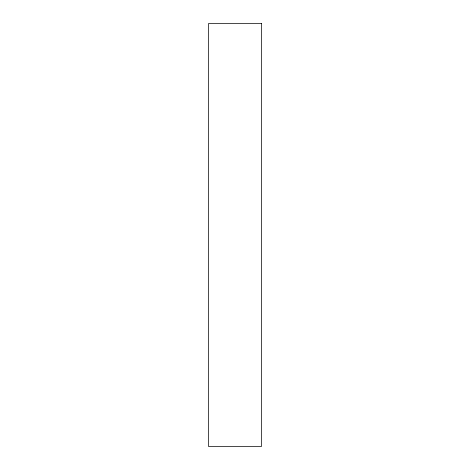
<?xml version="1.0" encoding="UTF-8"?>
<svg xmlns="http://www.w3.org/2000/svg" width="470" height="470" viewBox="0 0 470 470"><rect width="100%" height="100%" fill="white"/><g stroke="black" fill="none" stroke-linecap="round" stroke-linejoin="round"><path stroke-width="0.7" d="M261.438 23.5L208.562 23.5L208.562 446.5L261.438 446.5L261.438 23.5"/></g></svg>
